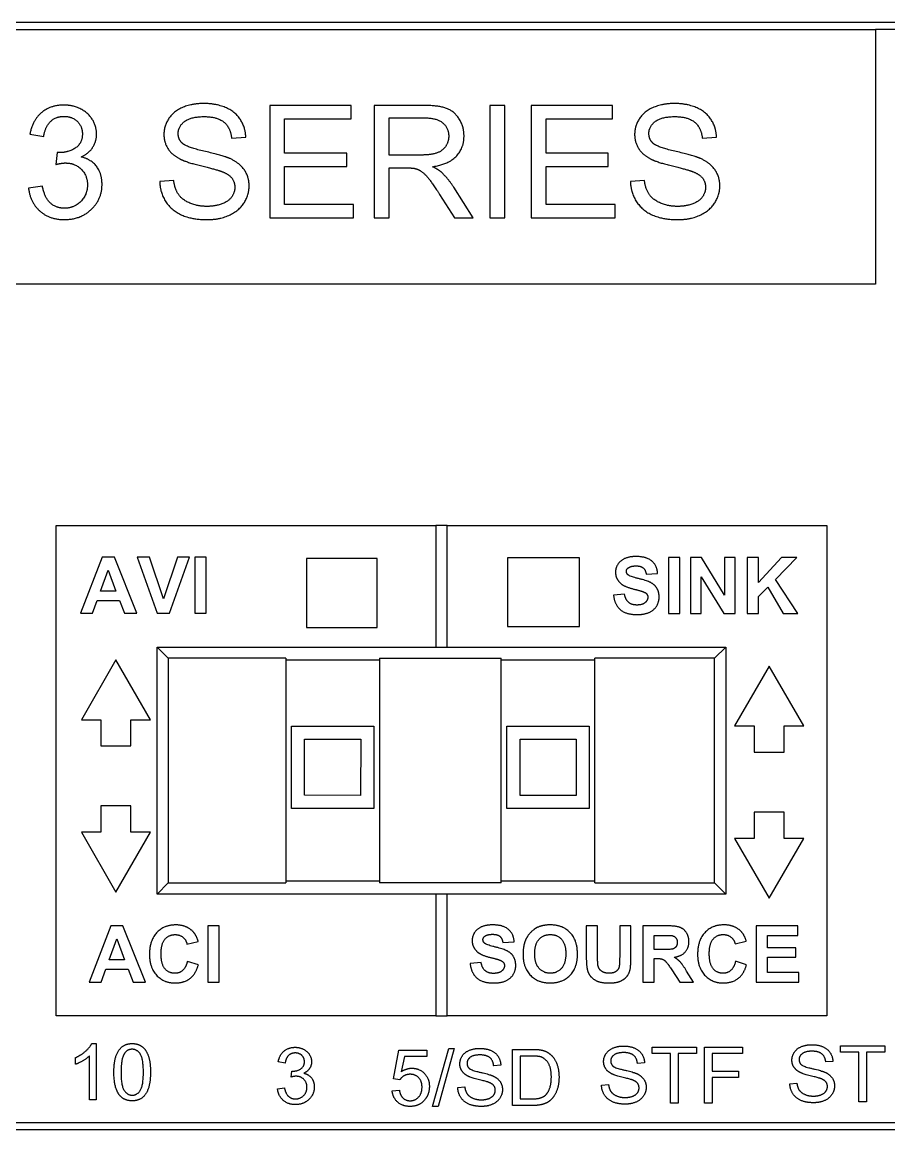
# Model space of a CAD drawing. Header units: millimetres. Extents: x -1721 to 4288, y -273 to 2028.
# Drawn here: x 121.84 to 140.37, y 369.65 to 393.33 of the extents above; entities that cross this region are included whole.
import ezdxf

# ---------------------------------------------------------------- set-up
doc = ezdxf.new("R2010")
doc.units = ezdxf.units.MM
doc.header["$LTSCALE"] = 5
doc.header["$MEASUREMENT"] = 0
doc.layers.add('圖框', color=7, linetype='CONTINUOUS')

msp = doc.modelspace()

# ---------------------------------------------------------------- linework, layer by layer
at = {"layer": '圖框'}
for p, q in [((111.523, 393.332), (143.523, 393.332)), ((114.483, 393.172), (140.083, 393.172)), ((143.363, 393.172), (140.083, 393.172)), ((140.083, 393.172), (140.083, 387.732)), ((128.87, 391.551), (127.132, 391.551)), ((127.132, 391.551), (127.132, 389.151)), ((128.87, 391.267), (128.87, 391.551)), ((130.432, 391.551), (129.367, 391.551)), ((129.367, 391.551), (129.367, 389.151)), ((132.157, 391.551), (131.838, 391.551)), ((131.838, 391.551), (131.838, 389.151)), ((132.157, 389.151), (132.157, 391.551)), ((134.46, 391.551), (132.722, 391.551)), ((132.722, 391.551), (132.722, 389.151)), ((134.46, 391.267), (134.46, 391.551)), ((127.45, 391.267), (128.87, 391.267)), ((127.45, 390.534), (127.45, 391.267)), ((129.685, 390.492), (129.685, 391.286)), ((129.685, 391.286), (130.445, 391.286)), ((133.04, 391.267), (134.46, 391.267)), ((133.04, 390.534), (133.04, 391.267)), ((122.004, 390.938), (122.299, 390.885)), ((126.316, 390.852), (126.62, 390.876)), ((136.381, 390.852), (136.684, 390.876)), ((122.588, 390.547), (122.557, 390.289)), ((128.78, 390.534), (127.45, 390.534)), ((128.78, 390.25), (128.78, 390.534)), ((130.368, 390.492), (129.685, 390.492)), ((134.37, 390.534), (133.04, 390.534)), ((134.37, 390.25), (134.37, 390.534)), ((127.45, 390.25), (128.78, 390.25)), ((127.45, 389.434), (127.45, 390.25)), ((133.04, 390.25), (134.37, 390.25)), ((133.04, 389.434), (133.04, 390.25)), ((129.685, 390.217), (130.053, 390.217)), ((129.685, 389.151), (129.685, 390.217)), ((122.27, 389.826), (121.975, 389.787)), ((125.079, 389.948), (124.779, 389.923)), ((131.48, 389.151), (131.065, 389.804)), ((135.144, 389.948), (134.844, 389.923)), ((130.765, 389.65), (131.083, 389.151)), ((128.924, 389.434), (127.45, 389.434)), ((128.924, 389.151), (128.924, 389.434)), ((134.515, 389.434), (133.04, 389.434)), ((134.515, 389.151), (134.515, 389.434)), ((127.132, 389.151), (128.924, 389.151)), ((129.367, 389.151), (129.685, 389.151)), ((131.083, 389.151), (131.48, 389.151)), ((131.838, 389.151), (132.157, 389.151)), ((132.722, 389.151), (134.515, 389.151)), ((140.083, 387.732), (114.483, 387.732)), ((122.563, 372.092), (122.563, 382.572)), ((122.563, 382.572), (130.683, 382.572)), ((130.923, 382.572), (130.683, 382.572)), ((130.683, 382.572), (130.683, 379.972)), ((130.923, 379.972), (130.923, 382.572)), ((130.923, 382.572), (139.043, 382.572)), ((139.043, 382.572), (139.043, 372.092)), ((123.551, 381.895), (123.085, 380.695)), ((123.809, 381.895), (123.551, 381.895)), ((124.289, 380.695), (123.809, 381.895)), ((124.296, 381.895), (124.725, 380.695)), ((124.558, 381.895), (124.296, 381.895)), ((124.863, 381.006), (124.558, 381.895)), ((125.157, 381.895), (124.863, 381.006)), ((124.985, 380.695), (125.414, 381.895)), ((125.414, 381.895), (125.157, 381.895)), ((125.529, 381.895), (125.529, 380.695)), ((125.771, 381.895), (125.529, 381.895)), ((125.771, 380.695), (125.771, 381.895)), ((129.431, 381.867), (127.917, 381.867)), ((127.917, 381.867), (127.917, 380.394)), ((129.431, 380.394), (129.431, 381.867)), ((133.755, 381.883), (132.218, 381.883)), ((132.218, 381.883), (132.218, 380.41)), ((133.755, 380.41), (133.755, 381.883)), ((135.655, 381.889), (135.655, 380.689)), ((135.897, 381.889), (135.655, 381.889)), ((135.897, 380.689), (135.897, 381.889)), ((136.131, 381.889), (136.131, 380.689)), ((136.366, 381.889), (136.131, 381.889)), ((136.859, 381.084), (136.366, 381.889)), ((137.083, 381.889), (136.859, 381.889)), ((136.859, 381.889), (136.859, 381.084)), ((137.083, 380.689), (137.083, 381.889)), ((137.343, 381.889), (137.343, 380.689)), ((137.585, 381.889), (137.343, 381.889)), ((138.074, 381.889), (137.585, 381.355)), ((137.585, 381.355), (137.585, 381.889)), ((137.948, 381.421), (138.401, 381.889)), ((138.401, 381.889), (138.074, 381.889)), ((123.515, 381.17), (123.678, 381.615)), ((123.678, 381.615), (123.843, 381.17)), ((135.181, 381.535), (135.424, 381.546)), ((136.355, 380.689), (136.355, 381.476)), ((136.355, 381.476), (136.84, 380.689)), ((137.585, 381.051), (137.781, 381.252)), ((137.781, 381.252), (138.112, 380.689)), ((138.425, 380.689), (137.948, 381.421)), ((123.843, 381.17), (123.515, 381.17)), ((134.718, 381.103), (134.482, 381.08)), ((137.585, 380.689), (137.585, 381.051)), ((123.342, 380.695), (123.442, 380.967)), ((123.442, 380.967), (123.921, 380.967)), ((123.921, 380.967), (124.025, 380.695)), ((123.085, 380.695), (123.342, 380.695)), ((124.025, 380.695), (124.289, 380.695)), ((124.725, 380.695), (124.985, 380.695)), ((125.529, 380.695), (125.771, 380.695)), ((135.655, 380.689), (135.897, 380.689)), ((136.131, 380.689), (136.355, 380.689)), ((136.84, 380.689), (137.083, 380.689)), ((137.343, 380.689), (137.585, 380.689)), ((138.112, 380.689), (138.425, 380.689)), ((127.917, 380.394), (129.431, 380.394)), ((132.218, 380.41), (133.755, 380.41)), ((124.723, 374.692), (124.723, 379.972)), ((124.723, 379.972), (130.683, 379.972)), ((124.723, 379.972), (124.963, 379.733)), ((130.683, 379.972), (130.923, 379.972)), ((130.923, 379.972), (136.883, 379.972)), ((136.882, 379.972), (136.643, 379.733)), ((136.883, 379.972), (136.883, 374.692)), ((123.843, 379.699), (123.104, 378.419)), ((124.582, 378.419), (123.843, 379.699)), ((124.963, 379.733), (124.963, 374.933)), ((127.476, 379.733), (124.963, 379.733)), ((127.476, 379.733), (127.476, 374.933)), ((129.476, 379.691), (127.476, 379.691)), ((129.476, 379.733), (129.476, 374.933)), ((129.476, 379.733), (132.083, 379.733)), ((132.083, 374.933), (132.083, 379.733)), ((134.083, 379.691), (132.083, 379.691)), ((136.643, 379.733), (134.083, 379.733)), ((134.083, 374.933), (134.083, 379.733)), ((136.643, 374.933), (136.643, 379.733)), ((137.811, 379.566), (137.072, 378.286)), ((138.55, 378.286), (137.811, 379.566)), ((123.104, 378.419), (123.523, 378.419)), ((123.523, 378.419), (123.523, 377.859)), ((124.163, 378.419), (124.582, 378.419)), ((124.163, 377.859), (124.163, 378.419)), ((127.595, 376.524), (127.596, 378.284)), ((127.596, 378.284), (129.356, 378.283)), ((129.356, 378.283), (129.355, 376.523)), ((132.203, 376.522), (132.204, 378.282)), ((132.204, 378.282), (133.964, 378.281)), ((133.964, 378.281), (133.963, 376.521)), ((137.072, 378.286), (137.491, 378.286)), ((137.491, 378.286), (137.491, 377.726)), ((138.131, 377.726), (138.131, 378.286)), ((138.131, 378.286), (138.55, 378.286)), ((127.875, 376.804), (127.876, 378.004)), ((127.876, 378.004), (129.076, 378.003)), ((129.076, 378.003), (129.075, 376.803)), ((132.483, 376.801), (132.484, 378.001)), ((132.484, 378.001), (133.684, 378.001)), ((133.684, 378.001), (133.683, 376.801)), ((123.523, 377.859), (124.163, 377.859)), ((137.491, 377.726), (138.131, 377.726)), ((129.075, 376.803), (127.875, 376.804)), ((133.683, 376.801), (132.483, 376.801)), ((124.163, 376.577), (123.523, 376.577)), ((123.523, 376.577), (123.523, 376.017)), ((124.163, 376.017), (124.163, 376.577)), ((129.355, 376.523), (127.595, 376.524)), ((133.963, 376.521), (132.203, 376.522)), ((138.131, 376.444), (137.491, 376.444)), ((137.491, 376.444), (137.491, 375.884)), ((138.131, 375.884), (138.131, 376.444)), ((123.523, 376.017), (123.104, 376.017)), ((123.104, 376.017), (123.843, 374.737)), ((123.843, 374.737), (124.582, 376.017)), ((124.582, 376.017), (124.163, 376.017)), ((137.491, 375.884), (137.072, 375.884)), ((137.072, 375.884), (137.811, 374.604)), ((137.811, 374.604), (138.55, 375.884)), ((138.55, 375.884), (138.131, 375.884)), ((124.723, 374.693), (124.963, 374.933)), ((124.963, 374.933), (127.476, 374.933)), ((127.476, 374.974), (129.476, 374.974)), ((132.083, 374.933), (129.476, 374.933)), ((132.083, 374.974), (134.083, 374.974)), ((134.083, 374.933), (136.643, 374.933)), ((136.883, 374.693), (136.643, 374.933)), ((130.683, 374.692), (124.723, 374.692)), ((130.923, 374.692), (130.683, 374.692)), ((130.683, 374.692), (130.683, 372.092)), ((136.883, 374.692), (130.923, 374.692)), ((130.923, 372.092), (130.923, 374.692)), ((123.736, 374.013), (123.269, 372.813)), ((123.993, 374.013), (123.736, 374.013)), ((124.473, 372.813), (123.993, 374.013)), ((125.805, 374.013), (125.805, 372.813)), ((126.048, 374.013), (125.805, 374.013)), ((126.048, 372.813), (126.048, 374.013)), ((134.142, 374.013), (133.9, 374.013)), ((133.9, 374.013), (133.9, 373.373)), ((134.142, 373.363), (134.142, 374.013)), ((134.856, 374.013), (134.614, 374.013)), ((134.614, 374.013), (134.614, 373.349)), ((134.856, 373.383), (134.856, 374.013)), ((135.112, 374.013), (135.112, 372.813)), ((135.623, 374.013), (135.112, 374.013)), ((137.534, 374.013), (137.534, 372.813)), ((138.424, 374.013), (137.534, 374.013)), ((138.424, 373.81), (138.424, 374.013)), ((123.699, 373.288), (123.862, 373.733)), ((123.862, 373.733), (124.027, 373.288)), ((125.362, 373.625), (125.601, 373.682)), ((132.115, 373.659), (132.358, 373.67)), ((135.355, 373.81), (135.544, 373.81)), ((135.355, 373.506), (135.355, 373.81)), ((137.083, 373.626), (137.322, 373.683)), ((137.777, 373.544), (137.777, 373.81)), ((137.777, 373.81), (138.424, 373.81)), ((135.534, 373.506), (135.355, 373.506)), ((138.38, 373.544), (137.777, 373.544)), ((138.38, 373.341), (138.38, 373.544)), ((124.027, 373.288), (123.699, 373.288)), ((125.605, 373.18), (125.37, 373.254)), ((131.652, 373.228), (131.416, 373.205)), ((135.355, 372.813), (135.355, 373.315)), ((135.355, 373.315), (135.404, 373.315)), ((137.326, 373.181), (137.091, 373.255)), ((137.777, 373.016), (137.777, 373.341)), ((137.777, 373.341), (138.38, 373.341)), ((123.526, 372.813), (123.626, 373.085)), ((123.626, 373.085), (124.105, 373.085)), ((124.105, 373.085), (124.209, 372.813)), ((135.728, 373.075), (135.903, 372.813)), ((136.193, 372.813), (136.046, 373.048)), ((138.447, 373.016), (137.777, 373.016)), ((138.447, 372.813), (138.447, 373.016)), ((123.269, 372.813), (123.526, 372.813)), ((124.209, 372.813), (124.473, 372.813)), ((125.805, 372.813), (126.048, 372.813)), ((135.112, 372.813), (135.355, 372.813)), ((135.903, 372.813), (136.193, 372.813)), ((137.534, 372.813), (138.447, 372.813)), ((130.683, 372.092), (122.563, 372.092)), ((130.683, 372.092), (130.923, 372.092)), ((139.043, 372.092), (130.923, 372.092)), ((123.327, 371.497), (123.422, 371.497)), ((123.422, 371.497), (123.422, 370.292)), ((129.776, 370.741), (129.892, 371.358)), ((129.892, 371.358), (130.488, 371.358)), ((130.488, 371.358), (130.488, 371.217)), ((130.612, 370.153), (130.959, 371.393)), ((131.078, 371.393), (130.731, 370.153)), ((130.959, 371.393), (131.078, 371.393)), ((132.325, 370.173), (132.325, 371.373)), ((132.325, 371.373), (132.738, 371.373)), ((135.309, 371.281), (135.309, 371.423)), ((135.309, 371.423), (136.26, 371.423)), ((136.26, 371.423), (136.26, 371.281)), ((136.431, 370.223), (136.431, 371.423)), ((136.431, 371.423), (137.241, 371.423)), ((137.241, 371.423), (137.241, 371.281)), ((139.336, 371.311), (139.336, 371.452)), ((139.336, 371.452), (140.287, 371.452)), ((139.731, 371.311), (139.336, 371.311)), ((139.731, 370.252), (139.731, 371.311)), ((140.287, 371.311), (139.89, 371.311)), ((139.89, 371.311), (139.89, 370.252)), ((140.287, 371.452), (140.287, 371.311)), ((122.981, 371.053), (122.981, 371.196)), ((123.275, 370.292), (123.275, 371.231)), ((127.461, 371.079), (127.313, 371.106)), ((130.01, 371.217), (129.945, 370.895)), ((130.488, 371.217), (130.01, 371.217)), ((132.736, 371.231), (132.484, 371.231)), ((132.484, 371.231), (132.484, 370.315)), ((135.146, 371.085), (134.994, 371.073)), ((135.704, 371.281), (135.309, 371.281)), ((135.704, 370.223), (135.704, 371.281)), ((136.26, 371.281), (135.863, 371.281)), ((135.863, 371.281), (135.863, 370.223)), ((137.241, 371.281), (136.59, 371.281)), ((136.59, 371.281), (136.59, 370.909)), ((139.173, 371.115), (139.021, 371.103)), ((127.589, 370.781), (127.605, 370.91)), ((132.072, 371.036), (131.92, 371.024)), ((136.59, 370.909), (137.153, 370.909)), ((137.153, 370.909), (137.153, 370.768)), ((129.914, 370.723), (129.776, 370.741)), ((134.226, 370.609), (134.376, 370.621)), ((137.153, 370.768), (136.59, 370.768)), ((136.59, 370.768), (136.59, 370.223)), ((138.253, 370.638), (138.403, 370.651)), ((127.299, 370.531), (127.446, 370.55)), ((129.749, 370.488), (129.904, 370.501)), ((131.152, 370.559), (131.302, 370.572)), ((123.422, 370.292), (123.275, 370.292)), ((130.731, 370.153), (130.612, 370.153)), ((132.758, 370.173), (132.325, 370.173)), ((132.484, 370.315), (132.74, 370.315)), ((135.863, 370.223), (135.704, 370.223)), ((136.59, 370.223), (136.431, 370.223)), ((139.89, 370.252), (139.731, 370.252)), ((163.523, 369.652), (111.523, 369.652)), ((111.683, 369.812), (163.363, 369.812))]:
    msp.add_line(p, q, dxfattribs=at)
for points in [[(122.727, 391.56), (122.441, 391.56), (122.059, 391.234), (122.004, 390.938)], [(123.429, 390.938), (123.429, 391.101), (123.254, 391.392), (122.923, 391.56), (122.727, 391.56)], [(125.716, 391.593), (125.473, 391.593), (125.076, 391.428), (124.869, 391.114), (124.869, 390.931)], [(126.62, 390.876), (126.612, 391.086), (126.391, 391.421), (125.983, 391.593), (125.716, 391.593)], [(131.286, 390.896), (131.286, 391.093), (131.087, 391.421), (130.752, 391.551), (130.432, 391.551)], [(135.781, 391.593), (135.537, 391.593), (135.14, 391.428), (134.934, 391.114), (134.934, 390.931)], [(136.684, 390.876), (136.677, 391.086), (136.456, 391.421), (136.048, 391.593), (135.781, 391.593)], [(122.299, 390.885), (122.332, 391.103), (122.56, 391.318), (122.732, 391.318)], [(122.732, 391.318), (122.906, 391.318), (123.126, 391.106), (123.126, 390.943)], [(125.174, 390.953), (125.174, 391.101), (125.44, 391.313), (125.729, 391.313)], [(125.729, 391.313), (126.007, 391.313), (126.292, 391.081), (126.316, 390.852)], [(130.445, 391.286), (130.712, 391.286), (130.959, 391.066), (130.959, 390.896)], [(135.239, 390.953), (135.239, 391.101), (135.504, 391.313), (135.793, 391.313)], [(135.793, 391.313), (136.071, 391.313), (136.357, 391.081), (136.381, 390.852)], [(123.126, 390.943), (123.126, 390.74), (122.824, 390.543), (122.635, 390.543)], [(123.098, 390.451), (123.263, 390.526), (123.429, 390.783), (123.429, 390.938)], [(124.869, 390.931), (124.869, 390.766), (125.037, 390.499), (125.209, 390.409)], [(125.268, 390.739), (125.174, 390.823), (125.174, 390.953)], [(126.283, 390.415), (126.138, 390.481), (125.361, 390.656), (125.268, 390.739)], [(130.959, 390.896), (130.959, 390.781), (130.831, 390.581), (130.585, 390.492), (130.368, 390.492)], [(130.611, 390.243), (130.955, 390.29), (131.286, 390.64), (131.286, 390.896)], [(134.934, 390.931), (134.934, 390.766), (135.102, 390.499), (135.274, 390.409)], [(135.332, 390.739), (135.239, 390.823), (135.239, 390.953)], [(136.348, 390.415), (136.203, 390.481), (135.426, 390.656), (135.332, 390.739)], [(122.635, 390.543), (122.619, 390.543), (122.588, 390.547)], [(122.557, 390.289), (122.681, 390.322), (122.763, 390.322)], [(122.763, 390.322), (122.968, 390.322), (123.234, 390.058), (123.234, 389.855)], [(123.546, 389.861), (123.546, 390.093), (123.312, 390.402), (123.098, 390.451)], [(125.209, 390.409), (125.343, 390.338), (126.007, 390.179), (126.104, 390.14)], [(126.691, 389.829), (126.691, 390.022), (126.491, 390.318), (126.283, 390.415)], [(135.274, 390.409), (135.407, 390.338), (136.071, 390.179), (136.168, 390.14)], [(136.756, 389.829), (136.756, 390.022), (136.556, 390.318), (136.348, 390.415)], [(126.104, 390.14), (126.256, 390.084), (126.385, 389.915), (126.385, 389.802)], [(130.053, 390.217), (130.176, 390.217), (130.231, 390.206)], [(130.231, 390.206), (130.304, 390.188), (130.446, 390.095), (130.626, 389.866), (130.765, 389.65)], [(130.801, 390.124), (130.735, 390.183), (130.611, 390.243)], [(131.065, 389.804), (130.94, 389.996), (130.801, 390.124)], [(136.168, 390.14), (136.32, 390.084), (136.45, 389.915), (136.45, 389.802)], [(121.975, 389.787), (122.004, 389.487), (122.421, 389.111), (122.738, 389.111)], [(122.74, 389.354), (122.564, 389.354), (122.321, 389.575), (122.27, 389.826)], [(122.738, 389.111), (123.087, 389.111), (123.546, 389.548), (123.546, 389.861)], [(123.234, 389.855), (123.234, 389.643), (122.948, 389.354), (122.74, 389.354)], [(124.779, 389.923), (124.787, 389.681), (125.037, 389.301), (125.476, 389.111), (125.804, 389.111)], [(125.789, 389.394), (125.584, 389.394), (125.257, 389.537), (125.101, 389.767), (125.079, 389.948)], [(126.385, 389.802), (126.385, 389.69), (126.25, 389.502), (125.97, 389.394), (125.789, 389.394)], [(125.804, 389.111), (126.06, 389.111), (126.471, 389.299), (126.691, 389.637), (126.691, 389.829)], [(134.844, 389.923), (134.851, 389.681), (135.102, 389.301), (135.541, 389.111), (135.868, 389.111)], [(135.854, 389.394), (135.649, 389.394), (135.321, 389.537), (135.166, 389.767), (135.144, 389.948)], [(136.45, 389.802), (136.45, 389.69), (136.315, 389.502), (136.035, 389.394), (135.854, 389.394)], [(135.868, 389.111), (136.124, 389.111), (136.536, 389.299), (136.756, 389.637), (136.756, 389.829)], [(134.964, 381.909), (134.825, 381.909), (134.63, 381.825), (134.525, 381.666), (134.525, 381.574)], [(135.424, 381.546), (135.418, 381.711), (135.189, 381.909), (134.964, 381.909)], [(134.525, 381.574), (134.525, 381.432), (134.636, 381.333)], [(134.757, 381.59), (134.757, 381.637), (134.795, 381.665)], [(134.793, 381.517), (134.757, 381.548), (134.757, 381.59)], [(135.458, 381.038), (135.458, 381.152), (135.362, 381.307), (135.193, 381.396), (134.839, 381.479), (134.793, 381.517)], [(134.795, 381.665), (134.855, 381.708), (134.961, 381.708)], [(134.961, 381.708), (135.063, 381.708), (135.166, 381.627), (135.181, 381.535)], [(134.636, 381.333), (134.715, 381.263), (134.91, 381.214)], [(134.482, 381.08), (134.506, 380.878), (134.75, 380.668), (134.978, 380.668)], [(134.98, 380.872), (134.87, 380.872), (134.739, 380.984), (134.718, 381.103)], [(134.91, 381.214), (135.061, 381.177), (135.103, 381.162)], [(134.978, 380.668), (135.135, 380.668), (135.344, 380.755), (135.458, 380.936), (135.458, 381.038)], [(135.216, 381.038), (135.216, 380.971), (135.097, 380.872), (134.98, 380.872)], [(135.103, 381.162), (135.166, 381.14), (135.216, 381.081), (135.216, 381.038)], [(125.121, 374.033), (124.869, 374.033), (124.56, 373.702), (124.56, 373.402)], [(125.479, 373.903), (125.341, 374.033), (125.121, 374.033)], [(131.897, 374.034), (131.759, 374.034), (131.564, 373.95), (131.459, 373.791), (131.459, 373.699)], [(132.358, 373.67), (132.352, 373.836), (132.123, 374.034), (131.897, 374.034)], [(132.87, 373.986), (132.786, 373.951), (132.644, 373.805), (132.603, 373.713)], [(133.129, 374.034), (132.981, 374.034), (132.87, 373.986)], [(133.712, 373.412), (133.712, 373.704), (133.394, 374.034), (133.129, 374.034)], [(136.095, 373.677), (136.095, 373.784), (135.99, 373.948), (135.816, 374.013), (135.623, 374.013)], [(136.842, 374.034), (136.59, 374.034), (136.28, 373.702), (136.28, 373.402)], [(137.2, 373.904), (137.062, 374.034), (136.842, 374.034)], [(124.809, 373.42), (124.809, 373.635), (124.976, 373.826), (125.109, 373.826)], [(125.109, 373.826), (125.205, 373.826), (125.341, 373.718), (125.362, 373.625)], [(125.601, 373.682), (125.56, 373.826), (125.479, 373.903)], [(131.459, 373.699), (131.459, 373.557), (131.57, 373.458)], [(131.691, 373.715), (131.691, 373.762), (131.729, 373.79)], [(131.726, 373.642), (131.691, 373.673), (131.691, 373.715)], [(131.729, 373.79), (131.789, 373.833), (131.895, 373.833)], [(131.895, 373.833), (131.997, 373.833), (132.1, 373.752), (132.115, 373.659)], [(132.603, 373.713), (132.548, 373.589), (132.548, 373.406)], [(132.797, 373.414), (132.797, 373.621), (132.981, 373.827), (133.131, 373.827)], [(133.131, 373.827), (133.281, 373.827), (133.462, 373.624), (133.462, 373.417)], [(135.544, 373.81), (135.691, 373.81), (135.722, 373.807)], [(135.722, 373.807), (135.78, 373.797), (135.845, 373.722), (135.845, 373.661)], [(135.778, 373.343), (135.937, 373.366), (136.095, 373.542), (136.095, 373.677)], [(136.53, 373.421), (136.53, 373.636), (136.697, 373.827), (136.83, 373.827)], [(136.83, 373.827), (136.926, 373.827), (137.062, 373.719), (137.083, 373.626)], [(137.322, 373.683), (137.281, 373.827), (137.2, 373.904)], [(131.57, 373.458), (131.649, 373.388), (131.844, 373.339)], [(132.392, 373.163), (132.392, 373.277), (132.296, 373.432), (132.127, 373.52), (131.773, 373.604), (131.726, 373.642)], [(135.845, 373.661), (135.845, 373.607), (135.796, 373.535), (135.709, 373.506), (135.534, 373.506)], [(124.56, 373.402), (124.56, 373.119), (124.868, 372.792), (125.107, 372.792)], [(125.104, 372.999), (124.973, 372.999), (124.809, 373.192), (124.809, 373.42)], [(125.37, 373.254), (125.34, 373.123), (125.201, 372.999), (125.104, 372.999)], [(131.416, 373.205), (131.44, 373.003), (131.684, 372.792), (131.912, 372.792)], [(131.914, 372.997), (131.804, 372.997), (131.673, 373.109), (131.652, 373.228)], [(131.844, 373.339), (131.995, 373.302), (132.037, 373.287)], [(132.037, 373.287), (132.1, 373.265), (132.15, 373.206), (132.15, 373.163)], [(132.548, 373.406), (132.548, 373.12), (132.864, 372.793), (133.131, 372.793)], [(133.131, 373), (132.986, 373), (132.797, 373.21), (132.797, 373.414)], [(133.462, 373.417), (133.462, 373.209), (133.277, 373), (133.131, 373)], [(133.131, 372.793), (133.396, 372.793), (133.712, 373.122), (133.712, 373.412)], [(133.9, 373.373), (133.9, 373.172), (133.923, 373.07)], [(134.151, 373.163), (134.142, 373.209), (134.142, 373.363)], [(134.614, 373.349), (134.614, 373.207), (134.593, 373.084), (134.488, 373), (134.385, 373)], [(134.393, 372.793), (134.534, 372.793), (134.712, 372.866), (134.817, 372.989), (134.856, 373.167), (134.856, 373.383)], [(135.404, 373.315), (135.488, 373.315), (135.565, 373.288), (135.634, 373.215), (135.728, 373.075)], [(136.046, 373.048), (135.959, 373.187), (135.857, 373.297), (135.778, 373.343)], [(136.28, 373.402), (136.28, 373.12), (136.589, 372.793), (136.827, 372.793)], [(136.825, 373), (136.694, 373), (136.53, 373.193), (136.53, 373.421)], [(137.091, 373.255), (137.061, 373.123), (136.922, 373), (136.825, 373)], [(125.107, 372.792), (125.3, 372.792), (125.551, 372.984), (125.605, 373.18)], [(131.912, 372.792), (132.069, 372.792), (132.278, 372.88), (132.392, 373.06), (132.392, 373.163)], [(132.15, 373.163), (132.15, 373.096), (132.031, 372.997), (131.914, 372.997)], [(133.923, 373.07), (133.94, 372.999), (134.043, 372.873), (134.221, 372.793), (134.393, 372.793)], [(134.385, 373), (134.284, 373), (134.167, 373.09), (134.151, 373.163)], [(136.827, 372.793), (137.02, 372.793), (137.272, 372.984), (137.326, 373.181)], [(122.981, 371.196), (123.104, 371.254), (123.289, 371.419), (123.327, 371.497)], [(123.8, 370.884), (123.8, 371.097), (123.888, 371.357), (124.06, 371.497), (124.192, 371.497)], [(124.19, 371.375), (124.088, 371.375), (124.028, 371.289)], [(124.43, 370.884), (124.43, 371.18), (124.292, 371.375), (124.19, 371.375)], [(124.192, 371.497), (124.288, 371.497), (124.434, 371.419), (124.528, 371.273), (124.582, 371.062), (124.582, 370.884)], [(127.313, 371.106), (127.341, 371.254), (127.532, 371.417), (127.675, 371.417)], [(127.675, 371.417), (127.772, 371.417), (127.938, 371.333), (128.026, 371.187), (128.026, 371.106)], [(131.197, 371.063), (131.197, 371.154), (131.3, 371.312), (131.499, 371.394), (131.62, 371.394)], [(131.62, 371.394), (131.754, 371.394), (131.958, 371.308), (132.069, 371.141), (132.072, 371.036)], [(132.738, 371.373), (132.878, 371.373), (132.952, 371.356)], [(132.952, 371.356), (133.056, 371.332), (133.128, 371.27)], [(134.271, 371.113), (134.271, 371.204), (134.374, 371.361), (134.572, 371.444), (134.694, 371.444)], [(134.7, 371.304), (134.556, 371.304), (134.423, 371.198), (134.423, 371.123)], [(134.694, 371.444), (134.828, 371.444), (135.031, 371.358), (135.142, 371.19), (135.146, 371.085)], [(134.994, 371.073), (134.982, 371.188), (134.839, 371.304), (134.7, 371.304)], [(138.297, 371.142), (138.297, 371.234), (138.401, 371.391), (138.599, 371.473), (138.721, 371.473)], [(138.727, 371.333), (138.583, 371.333), (138.45, 371.227), (138.45, 371.153)], [(138.721, 371.473), (138.854, 371.473), (139.058, 371.387), (139.169, 371.22), (139.173, 371.115)], [(139.021, 371.103), (139.009, 371.217), (138.866, 371.333), (138.727, 371.333)], [(123.275, 371.231), (123.222, 371.18), (123.049, 371.079), (122.981, 371.053)], [(124.028, 371.289), (123.952, 371.18), (123.952, 370.884)], [(127.677, 371.296), (127.591, 371.296), (127.477, 371.188), (127.461, 371.079)], [(127.629, 370.908), (127.723, 370.908), (127.874, 371.007), (127.874, 371.109)], [(127.874, 371.109), (127.874, 371.19), (127.764, 371.296), (127.677, 371.296)], [(128.026, 371.106), (128.026, 371.028), (127.943, 370.9), (127.86, 370.863)], [(131.627, 371.254), (131.482, 371.254), (131.35, 371.148), (131.35, 371.074)], [(131.35, 371.074), (131.35, 371.009), (131.396, 370.967)], [(131.92, 371.024), (131.909, 371.138), (131.766, 371.254), (131.627, 371.254)], [(132.941, 371.207), (132.877, 371.231), (132.736, 371.231)], [(133.153, 370.782), (133.153, 370.971), (133.03, 371.173), (132.941, 371.207)], [(133.128, 371.27), (133.223, 371.19), (133.317, 370.94), (133.317, 370.779)], [(134.441, 370.852), (134.355, 370.897), (134.271, 371.03), (134.271, 371.113)], [(134.423, 371.123), (134.423, 371.059), (134.47, 371.016)], [(138.468, 370.882), (138.382, 370.926), (138.297, 371.06), (138.297, 371.142)], [(138.45, 371.153), (138.45, 371.088), (138.497, 371.046)], [(123.919, 370.396), (123.8, 370.547), (123.8, 370.884)], [(123.952, 370.884), (123.952, 370.588), (124.09, 370.393), (124.192, 370.393)], [(124.582, 370.884), (124.582, 370.673), (124.495, 370.413), (124.322, 370.272), (124.192, 370.272)], [(124.192, 370.393), (124.292, 370.393), (124.43, 370.589), (124.43, 370.884)], [(127.605, 370.91), (127.621, 370.908), (127.629, 370.908)], [(127.86, 370.863), (127.967, 370.838), (128.084, 370.683), (128.084, 370.567)], [(130.132, 370.84), (130.061, 370.84), (129.947, 370.775), (129.914, 370.723)], [(129.945, 370.895), (130.053, 370.97), (130.172, 370.97)], [(130.388, 370.567), (130.388, 370.694), (130.248, 370.84), (130.132, 370.84)], [(130.172, 370.97), (130.329, 370.97), (130.545, 370.752), (130.545, 370.581)], [(131.367, 370.802), (131.281, 370.847), (131.197, 370.981), (131.197, 371.063)], [(131.396, 370.967), (131.443, 370.926), (131.832, 370.838), (131.904, 370.805)], [(134.888, 370.717), (134.839, 370.737), (134.507, 370.816), (134.441, 370.852)], [(134.47, 371.016), (134.517, 370.975), (134.905, 370.888), (134.978, 370.855)], [(134.978, 370.855), (135.082, 370.806), (135.181, 370.658), (135.181, 370.562)], [(138.915, 370.747), (138.866, 370.766), (138.534, 370.846), (138.468, 370.882)], [(138.497, 371.046), (138.543, 371.005), (138.932, 370.917), (139.004, 370.884)], [(139.004, 370.884), (139.109, 370.836), (139.208, 370.688), (139.208, 370.592)], [(127.693, 370.798), (127.652, 370.798), (127.589, 370.781)], [(127.928, 370.564), (127.928, 370.666), (127.795, 370.798), (127.693, 370.798)], [(131.814, 370.668), (131.766, 370.687), (131.434, 370.767), (131.367, 370.802)], [(131.955, 370.499), (131.955, 370.555), (131.89, 370.64), (131.814, 370.668)], [(131.904, 370.805), (132.008, 370.757), (132.108, 370.608), (132.108, 370.512)], [(133.317, 370.779), (133.317, 370.643), (133.253, 370.432), (133.153, 370.294), (133.034, 370.214), (132.867, 370.173), (132.758, 370.173)], [(133.034, 370.399), (133.09, 370.456), (133.153, 370.646), (133.153, 370.782)], [(134.738, 370.202), (134.574, 370.202), (134.355, 370.298), (134.229, 370.488), (134.226, 370.609)], [(134.376, 370.621), (134.387, 370.531), (134.464, 370.416), (134.628, 370.344), (134.731, 370.344)], [(135.029, 370.548), (135.029, 370.605), (134.964, 370.689), (134.888, 370.717)], [(138.765, 370.232), (138.601, 370.232), (138.382, 370.327), (138.256, 370.518), (138.253, 370.638)], [(138.403, 370.651), (138.414, 370.561), (138.491, 370.445), (138.655, 370.374), (138.758, 370.374)], [(139.056, 370.578), (139.056, 370.635), (138.991, 370.719), (138.915, 370.747)], [(124.192, 370.272), (124.018, 370.272), (123.919, 370.396)], [(127.68, 370.192), (127.522, 370.192), (127.313, 370.381), (127.299, 370.531)], [(127.446, 370.55), (127.472, 370.424), (127.593, 370.314), (127.681, 370.314)], [(128.084, 370.567), (128.084, 370.411), (127.855, 370.192), (127.68, 370.192)], [(127.681, 370.314), (127.785, 370.314), (127.928, 370.458), (127.928, 370.564)], [(130.135, 370.153), (129.971, 370.153), (129.764, 370.336), (129.749, 370.488)], [(129.904, 370.501), (129.921, 370.387), (130.045, 370.274), (130.134, 370.274)], [(130.134, 370.274), (130.242, 370.274), (130.388, 370.435), (130.388, 370.567)], [(130.545, 370.581), (130.545, 370.417), (130.45, 370.298)], [(131.664, 370.153), (131.501, 370.153), (131.281, 370.248), (131.156, 370.438), (131.152, 370.559)], [(131.302, 370.572), (131.313, 370.481), (131.391, 370.366), (131.555, 370.295), (131.657, 370.295)], [(131.657, 370.295), (131.748, 370.295), (131.888, 370.349), (131.955, 370.443), (131.955, 370.499)], [(132.108, 370.512), (132.108, 370.416), (131.998, 370.247), (131.792, 370.153), (131.664, 370.153)], [(132.74, 370.315), (132.859, 370.315), (132.994, 370.359), (133.034, 370.399)], [(134.731, 370.344), (134.821, 370.344), (134.961, 370.398), (135.029, 370.492), (135.029, 370.548)], [(135.181, 370.562), (135.181, 370.466), (135.072, 370.297), (134.866, 370.202), (134.738, 370.202)], [(138.758, 370.374), (138.848, 370.374), (138.988, 370.428), (139.056, 370.522), (139.056, 370.578)], [(139.208, 370.592), (139.208, 370.496), (139.099, 370.326), (138.893, 370.232), (138.765, 370.232)], [(130.45, 370.298), (130.334, 370.153), (130.135, 370.153)]]:
    msp.add_open_spline(points, degree=2, dxfattribs=at)

doc.saveas('drawing.dxf')
